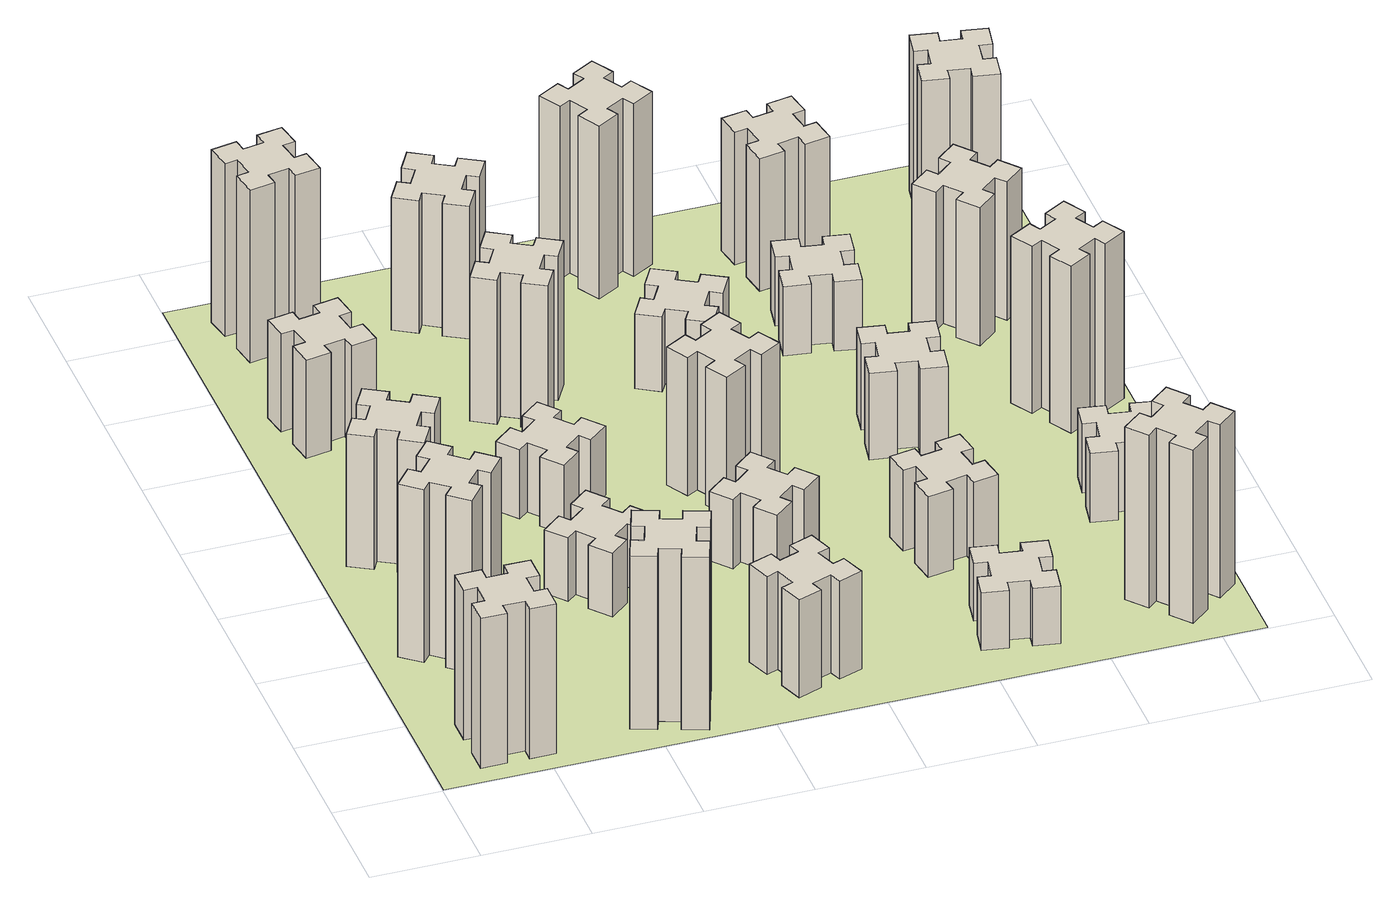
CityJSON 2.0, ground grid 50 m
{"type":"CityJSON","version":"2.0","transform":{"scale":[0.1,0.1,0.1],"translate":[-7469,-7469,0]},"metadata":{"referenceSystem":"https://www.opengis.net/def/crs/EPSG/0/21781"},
"CityObjects":{
"building1":{"type":"Building","attributes":{"class":"1000","function":"1000","usage":"1000","yearOfConstruction":2016,"roofType":"1000","measuredHeight":78,"storeysAboveGround":30,"storeysBelowGround":0},"geometry":[{"type":"Solid","lod":"1","boundaries":[[[[0,1,2,3,4,5,6,7,8,9,10,11,12,13,14,15,16,17,18,19]],[[17,16,20,21]],[[16,15,22,20]],[[15,14,23,22]],[[14,13,24,23]],[[13,12,25,24]],[[12,11,26,25]],[[11,10,27,26]],[[10,9,28,27]],[[9,8,29,28]],[[8,7,30,29]],[[7,6,31,30]],[[6,5,32,31]],[[5,4,33,32]],[[4,3,34,33]],[[3,2,35,34]],[[2,1,36,35]],[[1,0,37,36]],[[0,19,38,37]],[[19,18,39,38]],[[18,17,21,39]],[[24,25,26,27,28,29,30,31,32,33,34,35,36,37,38,39,21,20,22,23]]]]}]},
"building2":{"type":"Building","attributes":{"class":"1000","function":"1000","usage":"1000","yearOfConstruction":2016,"roofType":"1000","measuredHeight":90,"storeysAboveGround":30,"storeysBelowGround":0},"geometry":[{"type":"Solid","lod":"1","boundaries":[[[[40,41,42,43,44,45,46,47,48,49,50,51,52,53,54,55,56,57,58,59]],[[57,56,60,61]],[[56,55,62,60]],[[55,54,63,62]],[[54,53,64,63]],[[53,52,65,64]],[[52,51,66,65]],[[51,50,67,66]],[[50,49,68,67]],[[49,48,69,68]],[[48,47,70,69]],[[47,46,71,70]],[[46,45,72,71]],[[45,44,73,72]],[[44,43,74,73]],[[43,42,75,74]],[[42,41,76,75]],[[41,40,77,76]],[[40,59,78,77]],[[59,58,79,78]],[[58,57,61,79]],[[64,65,66,67,68,69,70,71,72,73,74,75,76,77,78,79,61,60,62,63]]]]}]},
"building3":{"type":"Building","attributes":{"class":"1000","function":"1000","usage":"1000","yearOfConstruction":2016,"roofType":"1000","measuredHeight":69,"storeysAboveGround":30,"storeysBelowGround":0},"geometry":[{"type":"Solid","lod":"1","boundaries":[[[[80,81,82,83,84,85,86,87,88,89,90,91,92,93,94,95,96,97,98,99]],[[97,96,100,101]],[[96,95,102,100]],[[95,94,103,102]],[[94,93,104,103]],[[93,92,105,104]],[[92,91,106,105]],[[91,90,107,106]],[[90,89,108,107]],[[89,88,109,108]],[[88,87,110,109]],[[87,86,111,110]],[[86,85,112,111]],[[85,84,113,112]],[[84,83,114,113]],[[83,82,115,114]],[[82,81,116,115]],[[81,80,117,116]],[[80,99,118,117]],[[99,98,119,118]],[[98,97,101,119]],[[104,105,106,107,108,109,110,111,112,113,114,115,116,117,118,119,101,100,102,103]]]]}]},
"building4":{"type":"Building","attributes":{"class":"1000","function":"1000","usage":"1000","yearOfConstruction":2016,"roofType":"1000","measuredHeight":51,"storeysAboveGround":30,"storeysBelowGround":0},"geometry":[{"type":"Solid","lod":"1","boundaries":[[[[120,121,122,123,124,125,126,127,128,129,130,131,132,133,134,135,136,137,138,139]],[[137,136,140,141]],[[136,135,142,140]],[[135,134,143,142]],[[134,133,144,143]],[[133,132,145,144]],[[132,131,146,145]],[[131,130,147,146]],[[130,129,148,147]],[[129,128,149,148]],[[128,127,150,149]],[[127,126,151,150]],[[126,125,152,151]],[[125,124,153,152]],[[124,123,154,153]],[[123,122,155,154]],[[122,121,156,155]],[[121,120,157,156]],[[120,139,158,157]],[[139,138,159,158]],[[138,137,141,159]],[[144,145,146,147,148,149,150,151,152,153,154,155,156,157,158,159,141,140,142,143]]]]}]},
"building5":{"type":"Building","attributes":{"class":"1000","function":"1000","usage":"1000","yearOfConstruction":2016,"roofType":"1000","measuredHeight":90,"storeysAboveGround":30,"storeysBelowGround":0},"geometry":[{"type":"Solid","lod":"1","boundaries":[[[[160,161,162,163,164,165,166,167,168,169,170,171,172,173,174,175,176,177,178,179]],[[177,176,180,181]],[[176,175,182,180]],[[175,174,183,182]],[[174,173,184,183]],[[173,172,185,184]],[[172,171,186,185]],[[171,170,187,186]],[[170,169,188,187]],[[169,168,189,188]],[[168,167,190,189]],[[167,166,191,190]],[[166,165,192,191]],[[165,164,193,192]],[[164,163,194,193]],[[163,162,195,194]],[[162,161,196,195]],[[161,160,197,196]],[[160,179,198,197]],[[179,178,199,198]],[[178,177,181,199]],[[184,185,186,187,188,189,190,191,192,193,194,195,196,197,198,199,181,180,182,183]]]]}]},
"building6":{"type":"Building","attributes":{"class":"1000","function":"1000","usage":"1000","yearOfConstruction":2016,"roofType":"1000","measuredHeight":90,"storeysAboveGround":30,"storeysBelowGround":0},"geometry":[{"type":"Solid","lod":"1","boundaries":[[[[200,201,202,203,204,205,206,207,208,209,210,211,212,213,214,215,216,217,218,219]],[[217,216,220,221]],[[216,215,222,220]],[[215,214,223,222]],[[214,213,224,223]],[[213,212,225,224]],[[212,211,226,225]],[[211,210,227,226]],[[210,209,228,227]],[[209,208,229,228]],[[208,207,230,229]],[[207,206,231,230]],[[206,205,232,231]],[[205,204,233,232]],[[204,203,234,233]],[[203,202,235,234]],[[202,201,236,235]],[[201,200,237,236]],[[200,219,238,237]],[[219,218,239,238]],[[218,217,221,239]],[[224,225,226,227,228,229,230,231,232,233,234,235,236,237,238,239,221,220,222,223]]]]}]},
"building7":{"type":"Building","attributes":{"class":"1000","function":"1000","usage":"1000","yearOfConstruction":2016,"roofType":"1000","measuredHeight":33,"storeysAboveGround":30,"storeysBelowGround":0},"geometry":[{"type":"Solid","lod":"1","boundaries":[[[[240,241,242,243,244,245,246,247,248,249,250,251,252,253,254,255,256,257,258,259]],[[257,256,260,261]],[[256,255,262,260]],[[255,254,263,262]],[[254,253,264,263]],[[253,252,265,264]],[[252,251,266,265]],[[251,250,267,266]],[[250,249,268,267]],[[249,248,269,268]],[[248,247,270,269]],[[247,246,271,270]],[[246,245,272,271]],[[245,244,273,272]],[[244,243,274,273]],[[243,242,275,274]],[[242,241,276,275]],[[241,240,277,276]],[[240,259,278,277]],[[259,258,279,278]],[[258,257,261,279]],[[264,265,266,267,268,269,270,271,272,273,274,275,276,277,278,279,261,260,262,263]]]]}]},
"building8":{"type":"Building","attributes":{"class":"1000","function":"1000","usage":"1000","yearOfConstruction":2016,"roofType":"1000","measuredHeight":36,"storeysAboveGround":30,"storeysBelowGround":0},"geometry":[{"type":"Solid","lod":"1","boundaries":[[[[280,281,282,283,284,285,286,287,288,289,290,291,292,293,294,295,296,297,298,299]],[[297,296,300,301]],[[296,295,302,300]],[[295,294,303,302]],[[294,293,304,303]],[[293,292,305,304]],[[292,291,306,305]],[[291,290,307,306]],[[290,289,308,307]],[[289,288,309,308]],[[288,287,310,309]],[[287,286,311,310]],[[286,285,312,311]],[[285,284,313,312]],[[284,283,314,313]],[[283,282,315,314]],[[282,281,316,315]],[[281,280,317,316]],[[280,299,318,317]],[[299,298,319,318]],[[298,297,301,319]],[[304,305,306,307,308,309,310,311,312,313,314,315,316,317,318,319,301,300,302,303]]]]}]},
"building9":{"type":"Building","attributes":{"class":"1000","function":"1000","usage":"1000","yearOfConstruction":2016,"roofType":"1000","measuredHeight":51,"storeysAboveGround":30,"storeysBelowGround":0},"geometry":[{"type":"Solid","lod":"1","boundaries":[[[[320,321,322,323,324,325,326,327,328,329,330,331,332,333,334,335,336,337,338,339]],[[337,336,340,341]],[[336,335,342,340]],[[335,334,343,342]],[[334,333,344,343]],[[333,332,345,344]],[[332,331,346,345]],[[331,330,347,346]],[[330,329,348,347]],[[329,328,349,348]],[[328,327,350,349]],[[327,326,351,350]],[[326,325,352,351]],[[325,324,353,352]],[[324,323,354,353]],[[323,322,355,354]],[[322,321,356,355]],[[321,320,357,356]],[[320,339,358,357]],[[339,338,359,358]],[[338,337,341,359]],[[344,345,346,347,348,349,350,351,352,353,354,355,356,357,358,359,341,340,342,343]]]]}]},
"building10":{"type":"Building","attributes":{"class":"1000","function":"1000","usage":"1000","yearOfConstruction":2016,"roofType":"1000","measuredHeight":75,"storeysAboveGround":30,"storeysBelowGround":0},"geometry":[{"type":"Solid","lod":"1","boundaries":[[[[360,361,362,363,364,365,366,367,368,369,370,371,372,373,374,375,376,377,378,379]],[[377,376,380,381]],[[376,375,382,380]],[[375,374,383,382]],[[374,373,384,383]],[[373,372,385,384]],[[372,371,386,385]],[[371,370,387,386]],[[370,369,388,387]],[[369,368,389,388]],[[368,367,390,389]],[[367,366,391,390]],[[366,365,392,391]],[[365,364,393,392]],[[364,363,394,393]],[[363,362,395,394]],[[362,361,396,395]],[[361,360,397,396]],[[360,379,398,397]],[[379,378,399,398]],[[378,377,381,399]],[[384,385,386,387,388,389,390,391,392,393,394,395,396,397,398,399,381,380,382,383]]]]}]},
"building11":{"type":"Building","attributes":{"class":"1000","function":"1000","usage":"1000","yearOfConstruction":2016,"roofType":"1000","measuredHeight":69,"storeysAboveGround":30,"storeysBelowGround":0},"geometry":[{"type":"Solid","lod":"1","boundaries":[[[[400,401,402,403,404,405,406,407,408,409,410,411,412,413,414,415,416,417,418,419]],[[417,416,420,421]],[[416,415,422,420]],[[415,414,423,422]],[[414,413,424,423]],[[413,412,425,424]],[[412,411,426,425]],[[411,410,427,426]],[[410,409,428,427]],[[409,408,429,428]],[[408,407,430,429]],[[407,406,431,430]],[[406,405,432,431]],[[405,404,433,432]],[[404,403,434,433]],[[403,402,435,434]],[[402,401,436,435]],[[401,400,437,436]],[[400,419,438,437]],[[419,418,439,438]],[[418,417,421,439]],[[424,425,426,427,428,429,430,431,432,433,434,435,436,437,438,439,421,420,422,423]]]]}]},
"building12":{"type":"Building","attributes":{"class":"1000","function":"1000","usage":"1000","yearOfConstruction":2016,"roofType":"1000","measuredHeight":36,"storeysAboveGround":30,"storeysBelowGround":0},"geometry":[{"type":"Solid","lod":"1","boundaries":[[[[440,441,442,443,444,445,446,447,448,449,450,451,452,453,454,455,456,457,458,459]],[[457,456,460,461]],[[456,455,462,460]],[[455,454,463,462]],[[454,453,464,463]],[[453,452,465,464]],[[452,451,466,465]],[[451,450,467,466]],[[450,449,468,467]],[[449,448,469,468]],[[448,447,470,469]],[[447,446,471,470]],[[446,445,472,471]],[[445,444,473,472]],[[444,443,474,473]],[[443,442,475,474]],[[442,441,476,475]],[[441,440,477,476]],[[440,459,478,477]],[[459,458,479,478]],[[458,457,461,479]],[[464,465,466,467,468,469,470,471,472,473,474,475,476,477,478,479,461,460,462,463]]]]}]},
"building13":{"type":"Building","attributes":{"class":"1000","function":"1000","usage":"1000","yearOfConstruction":2016,"roofType":"1000","measuredHeight":72,"storeysAboveGround":30,"storeysBelowGround":0},"geometry":[{"type":"Solid","lod":"1","boundaries":[[[[480,481,482,483,484,485,486,487,488,489,490,491,492,493,494,495,496,497,498,499]],[[497,496,500,501]],[[496,495,502,500]],[[495,494,503,502]],[[494,493,504,503]],[[493,492,505,504]],[[492,491,506,505]],[[491,490,507,506]],[[490,489,508,507]],[[489,488,509,508]],[[488,487,510,509]],[[487,486,511,510]],[[486,485,512,511]],[[485,484,513,512]],[[484,483,514,513]],[[483,482,515,514]],[[482,481,516,515]],[[481,480,517,516]],[[480,499,518,517]],[[499,498,519,518]],[[498,497,501,519]],[[504,505,506,507,508,509,510,511,512,513,514,515,516,517,518,519,501,500,502,503]]]]}]},
"building14":{"type":"Building","attributes":{"class":"1000","function":"1000","usage":"1000","yearOfConstruction":2016,"roofType":"1000","measuredHeight":39,"storeysAboveGround":30,"storeysBelowGround":0},"geometry":[{"type":"Solid","lod":"1","boundaries":[[[[520,521,522,523,524,525,526,527,528,529,530,531,532,533,534,535,536,537,538,539]],[[537,536,540,541]],[[536,535,542,540]],[[535,534,543,542]],[[534,533,544,543]],[[533,532,545,544]],[[532,531,546,545]],[[531,530,547,546]],[[530,529,548,547]],[[529,528,549,548]],[[528,527,550,549]],[[527,526,551,550]],[[526,525,552,551]],[[525,524,553,552]],[[524,523,554,553]],[[523,522,555,554]],[[522,521,556,555]],[[521,520,557,556]],[[520,539,558,557]],[[539,538,559,558]],[[538,537,541,559]],[[544,545,546,547,548,549,550,551,552,553,554,555,556,557,558,559,541,540,542,543]]]]}]},
"building15":{"type":"Building","attributes":{"class":"1000","function":"1000","usage":"1000","yearOfConstruction":2016,"roofType":"1000","measuredHeight":30,"storeysAboveGround":30,"storeysBelowGround":0},"geometry":[{"type":"Solid","lod":"1","boundaries":[[[[560,561,562,563,564,565,566,567,568,569,570,571,572,573,574,575,576,577,578,579]],[[577,576,580,581]],[[576,575,582,580]],[[575,574,583,582]],[[574,573,584,583]],[[573,572,585,584]],[[572,571,586,585]],[[571,570,587,586]],[[570,569,588,587]],[[569,568,589,588]],[[568,567,590,589]],[[567,566,591,590]],[[566,565,592,591]],[[565,564,593,592]],[[564,563,594,593]],[[563,562,595,594]],[[562,561,596,595]],[[561,560,597,596]],[[560,579,598,597]],[[579,578,599,598]],[[578,577,581,599]],[[584,585,586,587,588,589,590,591,592,593,594,595,596,597,598,599,581,580,582,583]]]]}]},
"building16":{"type":"Building","attributes":{"class":"1000","function":"1000","usage":"1000","yearOfConstruction":2016,"roofType":"1000","measuredHeight":90,"storeysAboveGround":30,"storeysBelowGround":0},"geometry":[{"type":"Solid","lod":"1","boundaries":[[[[600,601,602,603,604,605,606,607,608,609,610,611,612,613,614,615,616,617,618,619]],[[617,616,620,621]],[[616,615,622,620]],[[615,614,623,622]],[[614,613,624,623]],[[613,612,625,624]],[[612,611,626,625]],[[611,610,627,626]],[[610,609,628,627]],[[609,608,629,628]],[[608,607,630,629]],[[607,606,631,630]],[[606,605,632,631]],[[605,604,633,632]],[[604,603,634,633]],[[603,602,635,634]],[[602,601,636,635]],[[601,600,637,636]],[[600,619,638,637]],[[619,618,639,638]],[[618,617,621,639]],[[624,625,626,627,628,629,630,631,632,633,634,635,636,637,638,639,621,620,622,623]]]]}]},
"building17":{"type":"Building","attributes":{"class":"1000","function":"1000","usage":"1000","yearOfConstruction":2016,"roofType":"1000","measuredHeight":42,"storeysAboveGround":30,"storeysBelowGround":0},"geometry":[{"type":"Solid","lod":"1","boundaries":[[[[640,641,642,643,644,645,646,647,648,649,650,651,652,653,654,655,656,657,658,659]],[[657,656,660,661]],[[656,655,662,660]],[[655,654,663,662]],[[654,653,664,663]],[[653,652,665,664]],[[652,651,666,665]],[[651,650,667,666]],[[650,649,668,667]],[[649,648,669,668]],[[648,647,670,669]],[[647,646,671,670]],[[646,645,672,671]],[[645,644,673,672]],[[644,643,674,673]],[[643,642,675,674]],[[642,641,676,675]],[[641,640,677,676]],[[640,659,678,677]],[[659,658,679,678]],[[658,657,661,679]],[[664,665,666,667,668,669,670,671,672,673,674,675,676,677,678,679,661,660,662,663]]]]}]},
"building18":{"type":"Building","attributes":{"class":"1000","function":"1000","usage":"1000","yearOfConstruction":2016,"roofType":"1000","measuredHeight":45,"storeysAboveGround":30,"storeysBelowGround":0},"geometry":[{"type":"Solid","lod":"1","boundaries":[[[[680,681,682,683,684,685,686,687,688,689,690,691,692,693,694,695,696,697,698,699]],[[697,696,700,701]],[[696,695,702,700]],[[695,694,703,702]],[[694,693,704,703]],[[693,692,705,704]],[[692,691,706,705]],[[691,690,707,706]],[[690,689,708,707]],[[689,688,709,708]],[[688,687,710,709]],[[687,686,711,710]],[[686,685,712,711]],[[685,684,713,712]],[[684,683,714,713]],[[683,682,715,714]],[[682,681,716,715]],[[681,680,717,716]],[[680,699,718,717]],[[699,698,719,718]],[[698,697,701,719]],[[704,705,706,707,708,709,710,711,712,713,714,715,716,717,718,719,701,700,702,703]]]]}]},
"building19":{"type":"Building","attributes":{"class":"1000","function":"1000","usage":"1000","yearOfConstruction":2016,"roofType":"1000","measuredHeight":36,"storeysAboveGround":30,"storeysBelowGround":0},"geometry":[{"type":"Solid","lod":"1","boundaries":[[[[720,721,722,723,724,725,726,727,728,729,730,731,732,733,734,735,736,737,738,739]],[[737,736,740,741]],[[736,735,742,740]],[[735,734,743,742]],[[734,733,744,743]],[[733,732,745,744]],[[732,731,746,745]],[[731,730,747,746]],[[730,729,748,747]],[[729,728,749,748]],[[728,727,750,749]],[[727,726,751,750]],[[726,725,752,751]],[[725,724,753,752]],[[724,723,754,753]],[[723,722,755,754]],[[722,721,756,755]],[[721,720,757,756]],[[720,739,758,757]],[[739,738,759,758]],[[738,737,741,759]],[[744,745,746,747,748,749,750,751,752,753,754,755,756,757,758,759,741,740,742,743]]]]}]},
"building20":{"type":"Building","attributes":{"class":"1000","function":"1000","usage":"1000","yearOfConstruction":2016,"roofType":"1000","measuredHeight":90,"storeysAboveGround":30,"storeysBelowGround":0},"geometry":[{"type":"Solid","lod":"1","boundaries":[[[[760,761,762,763,764,765,766,767,768,769,770,771,772,773,774,775,776,777,778,779]],[[777,776,780,781]],[[776,775,782,780]],[[775,774,783,782]],[[774,773,784,783]],[[773,772,785,784]],[[772,771,786,785]],[[771,770,787,786]],[[770,769,788,787]],[[769,768,789,788]],[[768,767,790,789]],[[767,766,791,790]],[[766,765,792,791]],[[765,764,793,792]],[[764,763,794,793]],[[763,762,795,794]],[[762,761,796,795]],[[761,760,797,796]],[[760,779,798,797]],[[779,778,799,798]],[[778,777,781,799]],[[784,785,786,787,788,789,790,791,792,793,794,795,796,797,798,799,781,780,782,783]]]]}]},
"building21":{"type":"Building","attributes":{"class":"1000","function":"1000","usage":"1000","yearOfConstruction":2016,"roofType":"1000","measuredHeight":69,"storeysAboveGround":30,"storeysBelowGround":0},"geometry":[{"type":"Solid","lod":"1","boundaries":[[[[800,801,802,803,804,805,806,807,808,809,810,811,812,813,814,815,816,817,818,819]],[[817,816,820,821]],[[816,815,822,820]],[[815,814,823,822]],[[814,813,824,823]],[[813,812,825,824]],[[812,811,826,825]],[[811,810,827,826]],[[810,809,828,827]],[[809,808,829,828]],[[808,807,830,829]],[[807,806,831,830]],[[806,805,832,831]],[[805,804,833,832]],[[804,803,834,833]],[[803,802,835,834]],[[802,801,836,835]],[[801,800,837,836]],[[800,819,838,837]],[[819,818,839,838]],[[818,817,821,839]],[[824,825,826,827,828,829,830,831,832,833,834,835,836,837,838,839,821,820,822,823]]]]}]},
"building22":{"type":"Building","attributes":{"class":"1000","function":"1000","usage":"1000","yearOfConstruction":2016,"roofType":"1000","measuredHeight":36,"storeysAboveGround":30,"storeysBelowGround":0},"geometry":[{"type":"Solid","lod":"1","boundaries":[[[[840,841,842,843,844,845,846,847,848,849,850,851,852,853,854,855,856,857,858,859]],[[857,856,860,861]],[[856,855,862,860]],[[855,854,863,862]],[[854,853,864,863]],[[853,852,865,864]],[[852,851,866,865]],[[851,850,867,866]],[[850,849,868,867]],[[849,848,869,868]],[[848,847,870,869]],[[847,846,871,870]],[[846,845,872,871]],[[845,844,873,872]],[[844,843,874,873]],[[843,842,875,874]],[[842,841,876,875]],[[841,840,877,876]],[[840,859,878,877]],[[859,858,879,878]],[[858,857,861,879]],[[864,865,866,867,868,869,870,871,872,873,874,875,876,877,878,879,861,860,862,863]]]]}]},
"building23":{"type":"Building","attributes":{"class":"1000","function":"1000","usage":"1000","yearOfConstruction":2016,"roofType":"1000","measuredHeight":87,"storeysAboveGround":30,"storeysBelowGround":0},"geometry":[{"type":"Solid","lod":"1","boundaries":[[[[880,881,882,883,884,885,886,887,888,889,890,891,892,893,894,895,896,897,898,899]],[[897,896,900,901]],[[896,895,902,900]],[[895,894,903,902]],[[894,893,904,903]],[[893,892,905,904]],[[892,891,906,905]],[[891,890,907,906]],[[890,889,908,907]],[[889,888,909,908]],[[888,887,910,909]],[[887,886,911,910]],[[886,885,912,911]],[[885,884,913,912]],[[884,883,914,913]],[[883,882,915,914]],[[882,881,916,915]],[[881,880,917,916]],[[880,899,918,917]],[[899,898,919,918]],[[898,897,901,919]],[[904,905,906,907,908,909,910,911,912,913,914,915,916,917,918,919,901,900,902,903]]]]}]},
"building24":{"type":"Building","attributes":{"class":"1000","function":"1000","usage":"1000","yearOfConstruction":2016,"roofType":"1000","measuredHeight":72,"storeysAboveGround":30,"storeysBelowGround":0},"geometry":[{"type":"Solid","lod":"1","boundaries":[[[[920,921,922,923,924,925,926,927,928,929,930,931,932,933,934,935,936,937,938,939]],[[937,936,940,941]],[[936,935,942,940]],[[935,934,943,942]],[[934,933,944,943]],[[933,932,945,944]],[[932,931,946,945]],[[931,930,947,946]],[[930,929,948,947]],[[929,928,949,948]],[[928,927,950,949]],[[927,926,951,950]],[[926,925,952,951]],[[925,924,953,952]],[[924,923,954,953]],[[923,922,955,954]],[[922,921,956,955]],[[921,920,957,956]],[[920,939,958,957]],[[939,938,959,958]],[[938,937,941,959]],[[944,945,946,947,948,949,950,951,952,953,954,955,956,957,958,959,941,940,942,943]]]]}]},
"building25":{"type":"Building","attributes":{"class":"1000","function":"1000","usage":"1000","yearOfConstruction":2016,"roofType":"1000","measuredHeight":81,"storeysAboveGround":30,"storeysBelowGround":0},"geometry":[{"type":"Solid","lod":"1","boundaries":[[[[960,961,962,963,964,965,966,967,968,969,970,971,972,973,974,975,976,977,978,979]],[[977,976,980,981]],[[976,975,982,980]],[[975,974,983,982]],[[974,973,984,983]],[[973,972,985,984]],[[972,971,986,985]],[[971,970,987,986]],[[970,969,988,987]],[[969,968,989,988]],[[968,967,990,989]],[[967,966,991,990]],[[966,965,992,991]],[[965,964,993,992]],[[964,963,994,993]],[[963,962,995,994]],[[962,961,996,995]],[[961,960,997,996]],[[960,979,998,997]],[[979,978,999,998]],[[978,977,981,999]],[[984,985,986,987,988,989,990,991,992,993,994,995,996,997,998,999,981,980,982,983]]]]}]},
"landuse1":{"type":"LandUse","attributes":{"name":"plot1","function":"1010"},"geometry":[{"type":"MultiSurface","lod":"1","boundaries":[[[1000,1001,1002,1003]]]}]}
},
"vertices":[
[265,325,0],[265,225,0],[205,225,0],[205,105,0],[325,105,0],[325,165,0],[425,165,0],[425,105,0],[545,105,0],[545,225,0],[485,225,0],[485,325,0],[545,325,0],[545,445,0],[425,445,0],[425,385,0],[325,385,0],[325,445,0],[205,445,0],[205,325,0],[325,385,780],[325,445,780],[425,385,780],[425,445,780],[545,445,780],[545,325,780],[485,325,780],[485,225,780],[545,225,780],[545,105,780],[425,105,780],[425,165,780],[325,165,780],[325,105,780],[205,105,780],[205,225,780],[265,225,780],[265,325,780],[205,325,780],[205,445,780],
[484,1067,0],[408,1132,0],[446,1178,0],[354,1255,0],[277,1163,0],[323,1124,0],[259,1048,0],[213,1086,0],[136,994,0],[228,917,0],[266,963,0],[343,899,0],[304,853,0],[396,776,0],[473,868,0],[427,906,0],[492,983,0],[538,944,0],[615,1036,0],[523,1113,0],[492,983,900],[538,944,900],[427,906,900],[473,868,900],[396,776,900],[304,853,900],[343,899,900],[266,963,900],[228,917,900],[136,994,900],[213,1086,900],[259,1048,900],[323,1124,900],[277,1163,900],[354,1255,900],[446,1178,900],[408,1132,900],[484,1067,900],[523,1113,900],[615,1036,900],
[474,1826,0],[387,1876,0],[417,1928,0],[313,1988,0],[253,1884,0],[305,1854,0],[255,1767,0],[203,1797,0],[143,1693,0],[247,1633,0],[277,1685,0],[364,1635,0],[334,1583,0],[438,1523,0],[498,1627,0],[446,1657,0],[496,1744,0],[548,1714,0],[608,1818,0],[504,1878,0],[496,1744,690],[548,1714,690],[446,1657,690],[498,1627,690],[438,1523,690],[334,1583,690],[364,1635,690],[277,1685,690],[247,1633,690],[143,1693,690],[203,1797,690],[255,1767,690],[305,1854,690],[253,1884,690],[313,1988,690],[417,1928,690],[387,1876,690],[474,1826,690],[504,1878,690],[608,1818,690],
[405,2812,0],[307,2795,0],[297,2854,0],[178,2833,0],[199,2715,0],[258,2725,0],[276,2627,0],[217,2617,0],[237,2498,0],[356,2519,0],[345,2578,0],[444,2596,0],[454,2537,0],[572,2557,0],[551,2676,0],[492,2665,0],[475,2764,0],[534,2774,0],[513,2892,0],[395,2871,0],[475,2764,510],[534,2774,510],[492,2665,510],[551,2676,510],[572,2557,510],[454,2537,510],[444,2596,510],[345,2578,510],[356,2519,510],[237,2498,510],[217,2617,510],[276,2627,510],[258,2725,510],[199,2715,510],[178,2833,510],[297,2854,510],[307,2795,510],[405,2812,510],[395,2871,510],[513,2892,510],
[1029,360,0],[995,266,0],[939,287,0],[897,174,0],[1010,133,0],[1031,189,0],[1125,155,0],[1104,99,0],[1217,57,0],[1258,170,0],[1202,191,0],[1236,285,0],[1292,264,0],[1333,377,0],[1220,418,0],[1200,362,0],[1106,396,0],[1127,452,0],[1014,493,0],[973,380,0],[1106,396,900],[1127,452,900],[1200,362,900],[1220,418,900],[1333,377,900],[1292,264,900],[1236,285,900],[1202,191,900],[1258,170,900],[1217,57,900],[1104,99,900],[1125,155,900],[1031,189,900],[1010,133,900],[897,174,900],[939,287,900],[995,266,900],[1029,360,900],[973,380,900],[1014,493,900],
[492,3405,0],[475,3504,0],[534,3514,0],[513,3632,0],[395,3611,0],[405,3552,0],[307,3535,0],[297,3594,0],[178,3573,0],[199,3455,0],[258,3465,0],[276,3367,0],[217,3357,0],[237,3238,0],[356,3259,0],[345,3318,0],[444,3336,0],[454,3277,0],[572,3297,0],[551,3416,0],[444,3336,900],[454,3277,900],[345,3318,900],[356,3259,900],[237,3238,900],[217,3357,900],[276,3367,900],[258,3465,900],[199,3455,900],[178,3573,900],[297,3594,900],[307,3535,900],[405,3552,900],[395,3611,900],[513,3632,900],[534,3514,900],[475,3504,900],[492,3405,900],[551,3416,900],[572,3297,900],
[1083,1332,0],[1006,1267,0],[968,1313,0],[876,1236,0],[953,1144,0],[999,1183,0],[1063,1106,0],[1017,1068,0],[1094,976,0],[1186,1053,0],[1148,1099,0],[1224,1163,0],[1263,1117,0],[1355,1194,0],[1278,1286,0],[1232,1248,0],[1167,1324,0],[1213,1363,0],[1136,1455,0],[1044,1378,0],[1167,1324,330],[1213,1363,330],[1232,1248,330],[1278,1286,330],[1355,1194,330],[1263,1117,330],[1224,1163,330],[1148,1099,330],[1186,1053,330],[1094,976,330],[1017,1068,330],[1063,1106,330],[999,1183,330],[953,1144,330],[876,1236,330],[968,1313,330],[1006,1267,330],[1083,1332,330],[1044,1378,330],[1136,1455,330],
[1232,1888,0],[1167,1964,0],[1213,2003,0],[1136,2095,0],[1044,2018,0],[1083,1972,0],[1006,1907,0],[968,1953,0],[876,1876,0],[953,1784,0],[999,1823,0],[1063,1746,0],[1017,1708,0],[1094,1616,0],[1186,1693,0],[1148,1739,0],[1224,1803,0],[1263,1757,0],[1355,1834,0],[1278,1926,0],[1224,1803,360],[1263,1757,360],[1148,1739,360],[1186,1693,360],[1094,1616,360],[1017,1708,360],[1063,1746,360],[999,1823,360],[953,1784,360],[876,1876,360],[968,1953,360],[1006,1907,360],[1083,1972,360],[1044,2018,360],[1136,2095,360],[1213,2003,360],[1167,1964,360],[1232,1888,360],[1278,1926,360],[1355,1834,360],
[1765,496,0],[1671,462,0],[1650,518,0],[1537,477,0],[1579,364,0],[1635,385,0],[1669,291,0],[1613,270,0],[1654,157,0],[1767,199,0],[1746,255,0],[1840,289,0],[1860,233,0],[1973,274,0],[1932,387,0],[1876,366,0],[1842,460,0],[1898,480,0],[1857,593,0],[1744,552,0],[1842,460,510],[1898,480,510],[1876,366,510],[1932,387,510],[1973,274,510],[1860,233,510],[1840,289,510],[1746,255,510],[1767,199,510],[1654,157,510],[1613,270,510],[1669,291,510],[1635,385,510],[1579,364,510],[1537,477,510],[1650,518,510],[1671,462,510],[1765,496,510],[1744,552,510],[1857,593,510],
[1314,2666,0],[1227,2716,0],[1257,2768,0],[1153,2828,0],[1093,2724,0],[1145,2694,0],[1095,2607,0],[1043,2637,0],[983,2533,0],[1087,2473,0],[1117,2525,0],[1204,2475,0],[1174,2423,0],[1278,2363,0],[1338,2467,0],[1286,2497,0],[1336,2584,0],[1388,2554,0],[1448,2658,0],[1344,2718,0],[1336,2584,750],[1388,2554,750],[1286,2497,750],[1338,2467,750],[1278,2363,750],[1174,2423,750],[1204,2475,750],[1117,2525,750],[1087,2473,750],[983,2533,750],[1043,2637,750],[1095,2607,750],[1145,2694,750],[1093,2724,750],[1153,2828,750],[1257,2768,750],[1227,2716,750],[1314,2666,750],[1344,2718,750],[1448,2658,750],
[1186,3237,0],[1236,3324,0],[1288,3294,0],[1348,3398,0],[1244,3458,0],[1214,3406,0],[1127,3456,0],[1157,3508,0],[1053,3568,0],[993,3464,0],[1045,3434,0],[995,3347,0],[943,3377,0],[883,3273,0],[987,3213,0],[1017,3265,0],[1104,3215,0],[1074,3163,0],[1178,3103,0],[1238,3207,0],[1104,3215,690],[1074,3163,690],[1017,3265,690],[987,3213,690],[883,3273,690],[943,3377,690],[995,3347,690],[1045,3434,690],[993,3464,690],[1053,3568,690],[1157,3508,690],[1127,3456,690],[1214,3406,690],[1244,3458,690],[1348,3398,690],[1288,3294,690],[1236,3324,690],[1186,3237,690],[1238,3207,690],[1178,3103,690],
[1823,1332,0],[1746,1267,0],[1708,1313,0],[1616,1236,0],[1693,1144,0],[1739,1183,0],[1803,1106,0],[1757,1068,0],[1834,976,0],[1926,1053,0],[1888,1099,0],[1964,1163,0],[2003,1117,0],[2095,1194,0],[2018,1286,0],[1972,1248,0],[1907,1324,0],[1953,1363,0],[1876,1455,0],[1784,1378,0],[1907,1324,360],[1953,1363,360],[1972,1248,360],[2018,1286,360],[2095,1194,360],[2003,1117,360],[1964,1163,360],[1888,1099,360],[1926,1053,360],[1834,976,360],[1757,1068,360],[1803,1106,360],[1739,1183,360],[1693,1144,360],[1616,1236,360],[1708,1313,360],[1746,1267,360],[1823,1332,360],[1784,1378,360],[1876,1455,360],
[1976,1767,0],[1926,1854,0],[1978,1884,0],[1918,1988,0],[1814,1928,0],[1844,1876,0],[1757,1826,0],[1727,1878,0],[1623,1818,0],[1683,1714,0],[1735,1744,0],[1785,1657,0],[1733,1627,0],[1793,1523,0],[1897,1583,0],[1867,1635,0],[1954,1685,0],[1984,1633,0],[2088,1693,0],[2028,1797,0],[1954,1685,720],[1984,1633,720],[1867,1635,720],[1897,1583,720],[1793,1523,720],[1733,1627,720],[1785,1657,720],[1735,1744,720],[1683,1714,720],[1623,1818,720],[1727,1878,720],[1757,1826,720],[1844,1876,720],[1814,1928,720],[1918,1988,720],[1978,1884,720],[1926,1854,720],[1976,1767,720],[2028,1797,720],[2088,1693,720],
[2026,2497,0],[2076,2584,0],[2128,2554,0],[2188,2658,0],[2084,2718,0],[2054,2666,0],[1967,2716,0],[1997,2768,0],[1893,2828,0],[1833,2724,0],[1885,2694,0],[1835,2607,0],[1783,2637,0],[1723,2533,0],[1827,2473,0],[1857,2525,0],[1944,2475,0],[1914,2423,0],[2018,2363,0],[2078,2467,0],[1944,2475,390],[1914,2423,390],[1857,2525,390],[1827,2473,390],[1723,2533,390],[1783,2637,390],[1835,2607,390],[1885,2694,390],[1833,2724,390],[1893,2828,390],[1997,2768,390],[1967,2716,390],[2054,2666,390],[2084,2718,390],[2188,2658,390],[2128,2554,390],[2076,2584,390],[2026,2497,390],[2078,2467,390],[2018,2363,390],
[2596,444,0],[2578,345,0],[2519,356,0],[2498,237,0],[2617,217,0],[2627,276,0],[2725,258,0],[2715,199,0],[2833,178,0],[2854,297,0],[2795,307,0],[2812,405,0],[2871,395,0],[2892,513,0],[2774,534,0],[2764,475,0],[2665,492,0],[2676,551,0],[2557,572,0],[2537,454,0],[2665,492,300],[2676,551,300],[2764,475,300],[2774,534,300],[2892,513,300],[2871,395,300],[2812,405,300],[2795,307,300],[2854,297,300],[2833,178,300],[2715,199,300],[2725,258,300],[2627,276,300],[2617,217,300],[2498,237,300],[2519,356,300],[2578,345,300],[2596,444,300],[2537,454,300],[2557,572,300],
[1844,3556,0],[1757,3506,0],[1727,3558,0],[1623,3498,0],[1683,3394,0],[1735,3424,0],[1785,3337,0],[1733,3307,0],[1793,3203,0],[1897,3263,0],[1867,3315,0],[1954,3365,0],[1984,3313,0],[2088,3373,0],[2028,3477,0],[1976,3447,0],[1926,3534,0],[1978,3564,0],[1918,3668,0],[1814,3608,0],[1926,3534,900],[1978,3564,900],[1976,3447,900],[2028,3477,900],[2088,3373,900],[1984,3313,900],[1954,3365,900],[1867,3315,900],[1897,3263,900],[1793,3203,900],[1733,3307,900],[1785,3337,900],[1735,3424,900],[1683,3394,900],[1623,3498,900],[1727,3558,900],[1757,3506,900],[1844,3556,900],[1814,3608,900],[1918,3668,900],
[2625,1132,0],[2527,1115,0],[2517,1174,0],[2398,1153,0],[2419,1035,0],[2478,1045,0],[2496,947,0],[2437,937,0],[2457,818,0],[2576,839,0],[2565,898,0],[2664,916,0],[2674,857,0],[2792,877,0],[2771,996,0],[2712,985,0],[2695,1084,0],[2754,1094,0],[2733,1212,0],[2615,1191,0],[2695,1084,420],[2754,1094,420],[2712,985,420],[2771,996,420],[2792,877,420],[2674,857,420],[2664,916,420],[2565,898,420],[2576,839,420],[2457,818,420],[2437,937,420],[2496,947,420],[2478,1045,420],[2419,1035,420],[2398,1153,420],[2517,1174,420],[2527,1115,420],[2625,1132,420],[2615,1191,420],[2733,1212,420],
[2627,1756,0],[2725,1738,0],[2715,1679,0],[2833,1658,0],[2854,1777,0],[2795,1787,0],[2812,1885,0],[2871,1875,0],[2892,1993,0],[2774,2014,0],[2764,1955,0],[2665,1972,0],[2676,2031,0],[2557,2052,0],[2537,1934,0],[2596,1924,0],[2578,1825,0],[2519,1836,0],[2498,1717,0],[2617,1697,0],[2578,1825,450],[2519,1836,450],[2596,1924,450],[2537,1934,450],[2557,2052,450],[2676,2031,450],[2665,1972,450],[2764,1955,450],[2774,2014,450],[2892,1993,450],[2871,1875,450],[2812,1885,450],[2795,1787,450],[2854,1777,450],[2833,1658,450],[2715,1679,450],[2725,1738,450],[2627,1756,450],[2617,1697,450],[2498,1717,450],
[2664,2795,0],[2565,2812,0],[2576,2871,0],[2457,2892,0],[2437,2774,0],[2496,2764,0],[2478,2665,0],[2419,2676,0],[2398,2557,0],[2517,2537,0],[2527,2596,0],[2625,2578,0],[2615,2519,0],[2733,2498,0],[2754,2617,0],[2695,2627,0],[2712,2725,0],[2771,2715,0],[2792,2833,0],[2674,2854,0],[2712,2725,360],[2771,2715,360],[2695,2627,360],[2754,2617,360],[2733,2498,360],[2615,2519,360],[2625,2578,360],[2527,2596,360],[2517,2537,360],[2398,2557,360],[2419,2676,360],[2478,2665,360],[2496,2764,360],[2437,2774,360],[2457,2892,360],[2576,2871,360],[2565,2812,360],[2664,2795,360],[2674,2854,360],[2792,2833,360],
[3468,259,0],[3544,323,0],[3583,277,0],[3675,354,0],[3598,446,0],[3552,408,0],[3487,484,0],[3533,523,0],[3456,615,0],[3364,538,0],[3403,492,0],[3326,427,0],[3288,473,0],[3196,396,0],[3273,304,0],[3319,343,0],[3383,266,0],[3337,228,0],[3414,136,0],[3506,213,0],[3383,266,900],[3337,228,900],[3319,343,900],[3273,304,900],[3196,396,900],[3288,473,900],[3326,427,900],[3403,492,900],[3364,538,900],[3456,615,900],[3533,523,900],[3487,484,900],[3552,408,900],[3598,446,900],[3675,354,900],[3583,277,900],[3544,323,900],[3468,259,900],[3506,213,900],[3414,136,900],
[2565,3118,0],[2664,3136,0],[2674,3077,0],[2792,3097,0],[2771,3216,0],[2712,3205,0],[2695,3304,0],[2754,3314,0],[2733,3432,0],[2615,3411,0],[2625,3352,0],[2527,3335,0],[2517,3394,0],[2398,3373,0],[2419,3255,0],[2478,3265,0],[2496,3167,0],[2437,3157,0],[2457,3038,0],[2576,3059,0],[2496,3167,690],[2437,3157,690],[2478,3265,690],[2419,3255,690],[2398,3373,690],[2517,3394,690],[2527,3335,690],[2625,3352,690],[2615,3411,690],[2733,3432,690],[2754,3314,690],[2695,3304,690],[2712,3205,690],[2771,3216,690],[2792,3097,690],[2674,3077,690],[2664,3136,690],[2565,3118,690],[2576,3059,690],[2457,3038,690],
[3367,1016,0],[3465,998,0],[3455,939,0],[3573,918,0],[3594,1037,0],[3535,1047,0],[3552,1145,0],[3611,1135,0],[3632,1253,0],[3514,1274,0],[3504,1215,0],[3405,1232,0],[3416,1291,0],[3297,1312,0],[3277,1194,0],[3336,1184,0],[3318,1085,0],[3259,1096,0],[3238,977,0],[3357,957,0],[3318,1085,360],[3259,1096,360],[3336,1184,360],[3277,1194,360],[3297,1312,360],[3416,1291,360],[3405,1232,360],[3504,1215,360],[3514,1274,360],[3632,1253,360],[3611,1135,360],[3552,1145,360],[3535,1047,360],[3594,1037,360],[3573,918,360],[3455,939,360],[3465,998,360],[3367,1016,360],[3357,957,360],[3238,977,360],
[3556,1867,0],[3506,1954,0],[3558,1984,0],[3498,2088,0],[3394,2028,0],[3424,1976,0],[3337,1926,0],[3307,1978,0],[3203,1918,0],[3263,1814,0],[3315,1844,0],[3365,1757,0],[3313,1727,0],[3373,1623,0],[3477,1683,0],[3447,1735,0],[3534,1785,0],[3564,1733,0],[3668,1793,0],[3608,1897,0],[3534,1785,870],[3564,1733,870],[3447,1735,870],[3477,1683,870],[3373,1623,870],[3313,1727,870],[3365,1757,870],[3315,1844,870],[3263,1814,870],[3203,1918,870],[3307,1978,870],[3337,1926,870],[3424,1976,870],[3394,2028,870],[3498,2088,870],[3558,1984,870],[3506,1954,870],[3556,1867,870],[3608,1897,870],[3668,1793,870],
[3119,2563,0],[3183,2486,0],[3137,2448,0],[3214,2356,0],[3306,2433,0],[3268,2479,0],[3344,2543,0],[3383,2497,0],[3475,2574,0],[3398,2666,0],[3352,2628,0],[3287,2704,0],[3333,2743,0],[3256,2835,0],[3164,2758,0],[3203,2712,0],[3126,2647,0],[3088,2693,0],[2996,2616,0],[3073,2524,0],[3126,2647,720],[3088,2693,720],[3203,2712,720],[3164,2758,720],[3256,2835,720],[3333,2743,720],[3287,2704,720],[3352,2628,720],[3398,2666,720],[3475,2574,720],[3383,2497,720],[3344,2543,720],[3268,2479,720],[3306,2433,720],[3214,2356,720],[3137,2448,720],[3183,2486,720],[3119,2563,720],[3073,2524,720],[2996,2616,720],
[3535,3267,0],[3552,3365,0],[3611,3355,0],[3632,3473,0],[3514,3494,0],[3504,3435,0],[3405,3452,0],[3416,3511,0],[3297,3532,0],[3277,3414,0],[3336,3404,0],[3318,3305,0],[3259,3316,0],[3238,3197,0],[3357,3177,0],[3367,3236,0],[3465,3218,0],[3455,3159,0],[3573,3138,0],[3594,3257,0],[3465,3218,810],[3455,3159,810],[3367,3236,810],[3357,3177,810],[3238,3197,810],[3259,3316,810],[3318,3305,810],[3336,3404,810],[3277,3414,810],[3297,3532,810],[3416,3511,810],[3405,3452,810],[3504,3435,810],[3514,3494,810],[3632,3473,810],[3611,3355,810],[3552,3365,810],[3535,3267,810],[3594,3257,810],[3573,3138,810],
[5,3705,0],[3705,3705,0],[3705,5,0],[5,5,0]
]}
